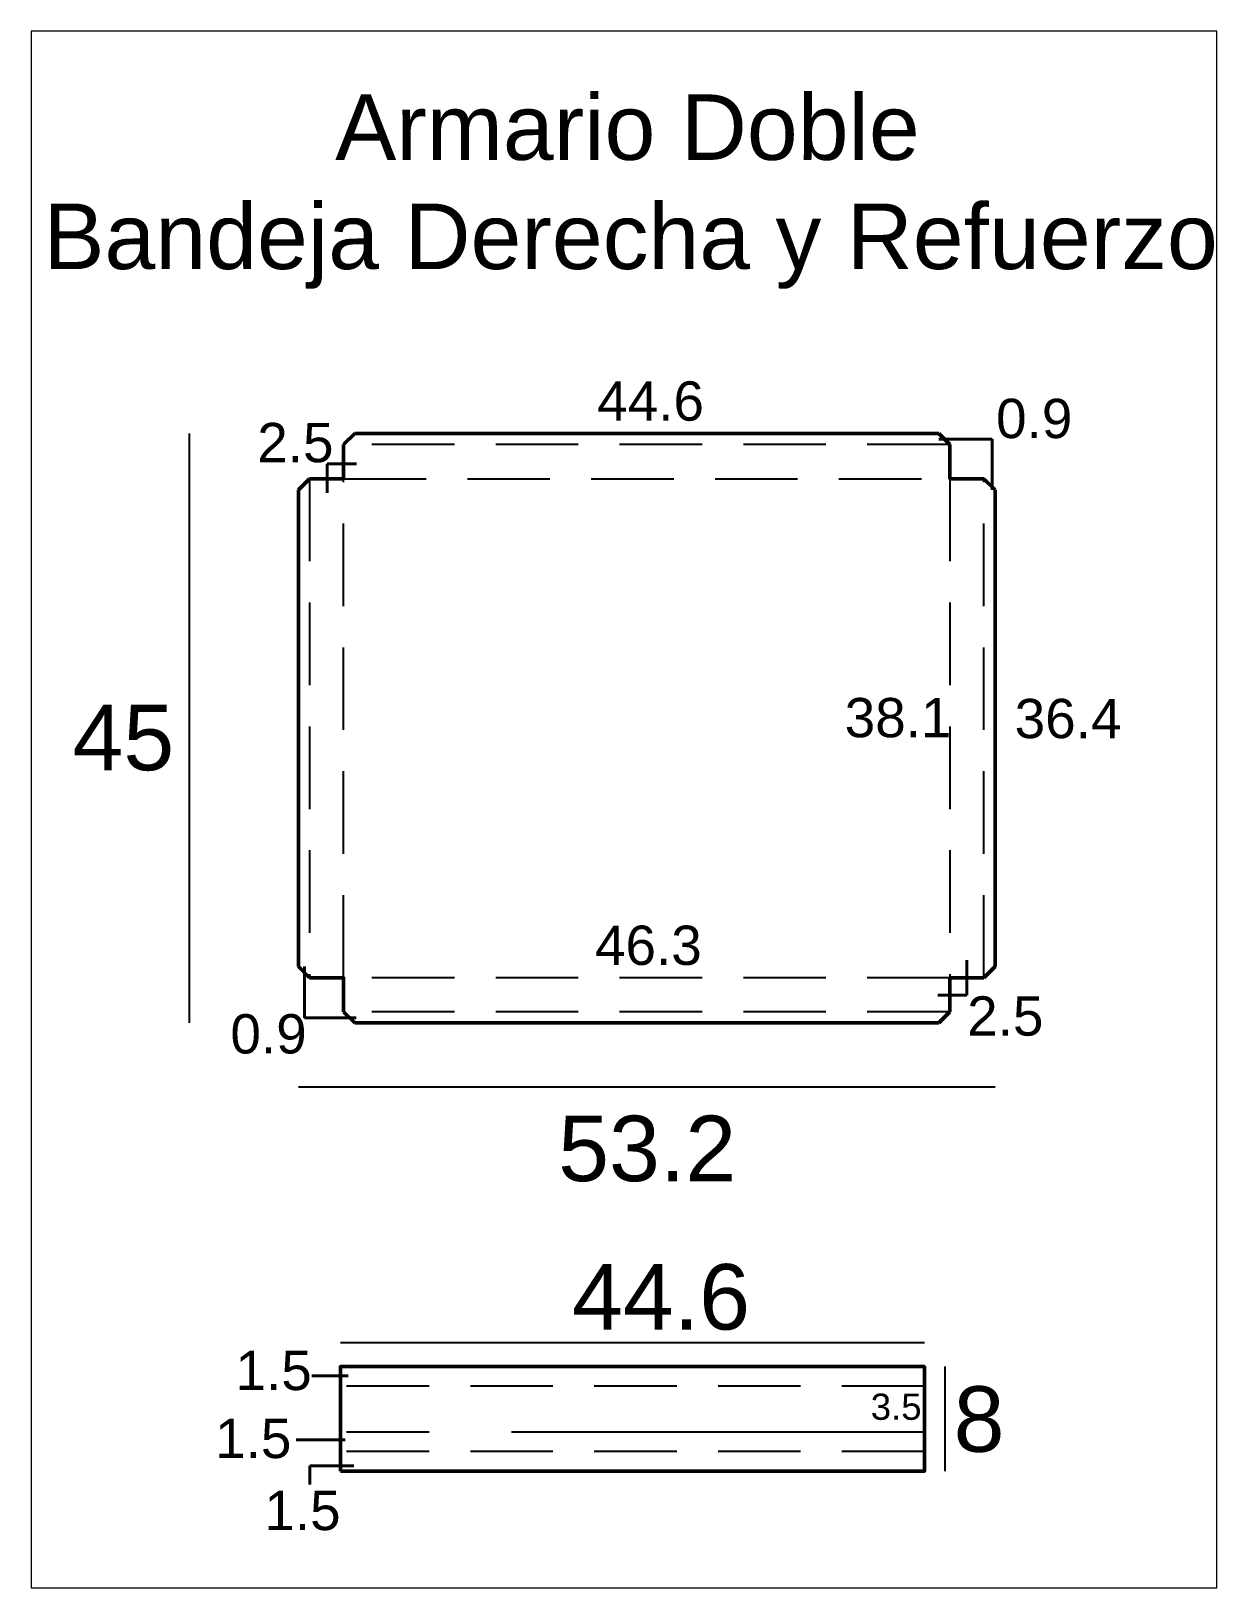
# Paper-space layout 'Layout1' of a CAD drawing. Header units: millimetres. Extents: x 0 to 203, y 0 to 267.
# The model-space entities are those that its viewports show. They can reach past a viewport. Long polylines and large blocks are cut down to what shows.
import ezdxf

# ---------------------------------------------------------------- set-up
doc = ezdxf.new("R2010")
doc.units = ezdxf.units.MM
doc.header["$LTSCALE"] = 0.25
doc.linetypes.add('CENTERX2', pattern=[101.6, 63.5, -12.7, 12.7, -12.7])
doc.linetypes.add('DASHED', pattern=[19.05, 12.7, -6.35])
doc.styles.get("Standard").update_dxf_attribs({"font": 'arial.ttf'})

msp = doc.modelspace()

# ---------------------------------------------------------------- linework, layer by layer
for p, q in [((555.4, 815.5), (555.4, 365.5)), ((638.8, 316.7), (1170.8, 316.7)), ((1116.9, 121.2), (670.9, 121.2)), ((1132.6, 103.2), (1132.6, 23.2)), ((1116.9, 38.2), (1116.9, 23.2))]:
    msp.add_line(p, q)
at = {"lineweight": 50}
for p, q in [((673.3, 807), (681.8, 815.5)), ((1127.8, 815.5), (1136.3, 807)), ((638.8, 772.5), (647.3, 781)), ((1162.3, 781), (1170.8, 772.5)), ((647.3, 400), (638.8, 408.5)), ((1170.8, 408.5), (1162.3, 400)), ((681.8, 365.5), (673.3, 374)), ((1136.3, 374), (1127.8, 365.5))]:
    msp.add_line(p, q, dxfattribs=at)
at = {"lineweight": 40}
for p, q in [((1127.8, 811.2), (1168.7, 811.2)), ((1168.7, 811.2), (1168.7, 772.5)), ((683.1, 792.4), (660.8, 792.4)), ((660.8, 792.4), (660.8, 770.1)), ((643.6, 408.5), (643.6, 369.3)), ((1149.4, 386.8), (1149.4, 413.3)), ((1127.1, 386.8), (1149.4, 386.8)), ((643.6, 369.3), (682.9, 369.3)), ((676.9, 96), (649.1, 96)), ((674.5, 47.3), (637.2, 47.3)), ((681.1, 27.5), (647.5, 27.5)), ((647.5, 27.5), (647.5, 13))]:
    msp.add_line(p, q, dxfattribs=at)
at = {"linetype": 'DASHED'}
for p, q in [((1136.3, 807), (673.3, 807)), ((647.3, 781), (647.3, 400)), ((673.3, 400), (673.3, 781)), ((673.3, 781), (1136.3, 781)), ((1136.3, 781), (1136.3, 400)), ((1162.3, 400), (1162.3, 781)), ((1136.3, 400), (673.3, 400)), ((1136.3, 374), (673.3, 374)), ((1116.9, 88.2), (670.9, 88.2)), ((1116.9, 38.2), (670.9, 38.2))]:
    msp.add_line(p, q, dxfattribs=at)
at = {"linetype": 'CENTERX2'}
msp.add_line((1116.9, 53.2), (670.9, 53.2), dxfattribs=at)
at = {"lineweight": 50}
for points in [[(1127.8, 815.5), (681.8, 815.5)], [(647.3, 781), (673.3, 781), (673.3, 807)], [(1136.3, 807), (1136.3, 781), (1162.3, 781)], [(638.8, 772.5), (638.8, 408.5)], [(1170.8, 408.5), (1170.8, 772.5)], [(673.3, 374), (673.3, 400), (647.3, 400)], [(1162.3, 400), (1136.3, 400), (1136.3, 374)], [(681.8, 365.5), (1127.8, 365.5)]]:
    msp.add_lwpolyline(points, dxfattribs=at)
msp.add_lwpolyline([(670.9, 23.2), (1116.9, 23.2), (1116.9, 103.2), (670.9, 103.2)], close=True, dxfattribs=at)

# ---------------------------------------------------------------- texts
at = {"attachment_point": 1}
for s, width, insert, char_height in [('\\pi235.76;Armario Doble \\P\\pi12.904;Bandeja Derecha y Refuerzo', 915.03, (431.2, 1074.4), 50), ('44.6', 24.272, (867, 855.3), 30), ('0.9', 13.996, (1171.6, 842), 30), ('2.5', 13.996, (607.4, 823.6), 30), ('45', 71.04, (466.3, 608.4), 50), ('38.1', 24.272, (1056, 613.6), 30), ('36.4', 24.272, (1185.8, 612.9), 30), ('46.3', 24.272, (865.3, 439.8), 30), ('2.5', 13.996, (1149.5, 385.8), 30), ('0.9', 13.996, (586.9, 372.2), 30), ('53.2', 100.748, (837.2, 294.7), 50), ('44.6', 69.546, (847.8, 181.4), 50), ('1.5', 22.533, (590.8, 115.2), 30), ('8', 45.812, (1139.2, 88.1), 50), ('3.5', 22.533, (1075.9, 82.5), 20), ('1.5', 22.533, (575.2, 63.3), 30), ('1.5', 22.533, (612.8, 8.3), 30)]:
    msp.add_mtext_dynamic_manual_height_columns(s, width=width, gutter_width=12.5, heights=[0], dxfattribs=dict(at, insert=insert, char_height=char_height))

psp = doc.layouts.get("Layout1")

# ---------------------------------------------------------------- viewports
at = {"layer": '0'}
psp.add_viewport(center=(101.6, 133.35), size=(203.2, 266.7), view_center_point=(887.47, 528.45), view_height=1188.479, dxfattribs=at)

doc.saveas('drawing.dxf')
